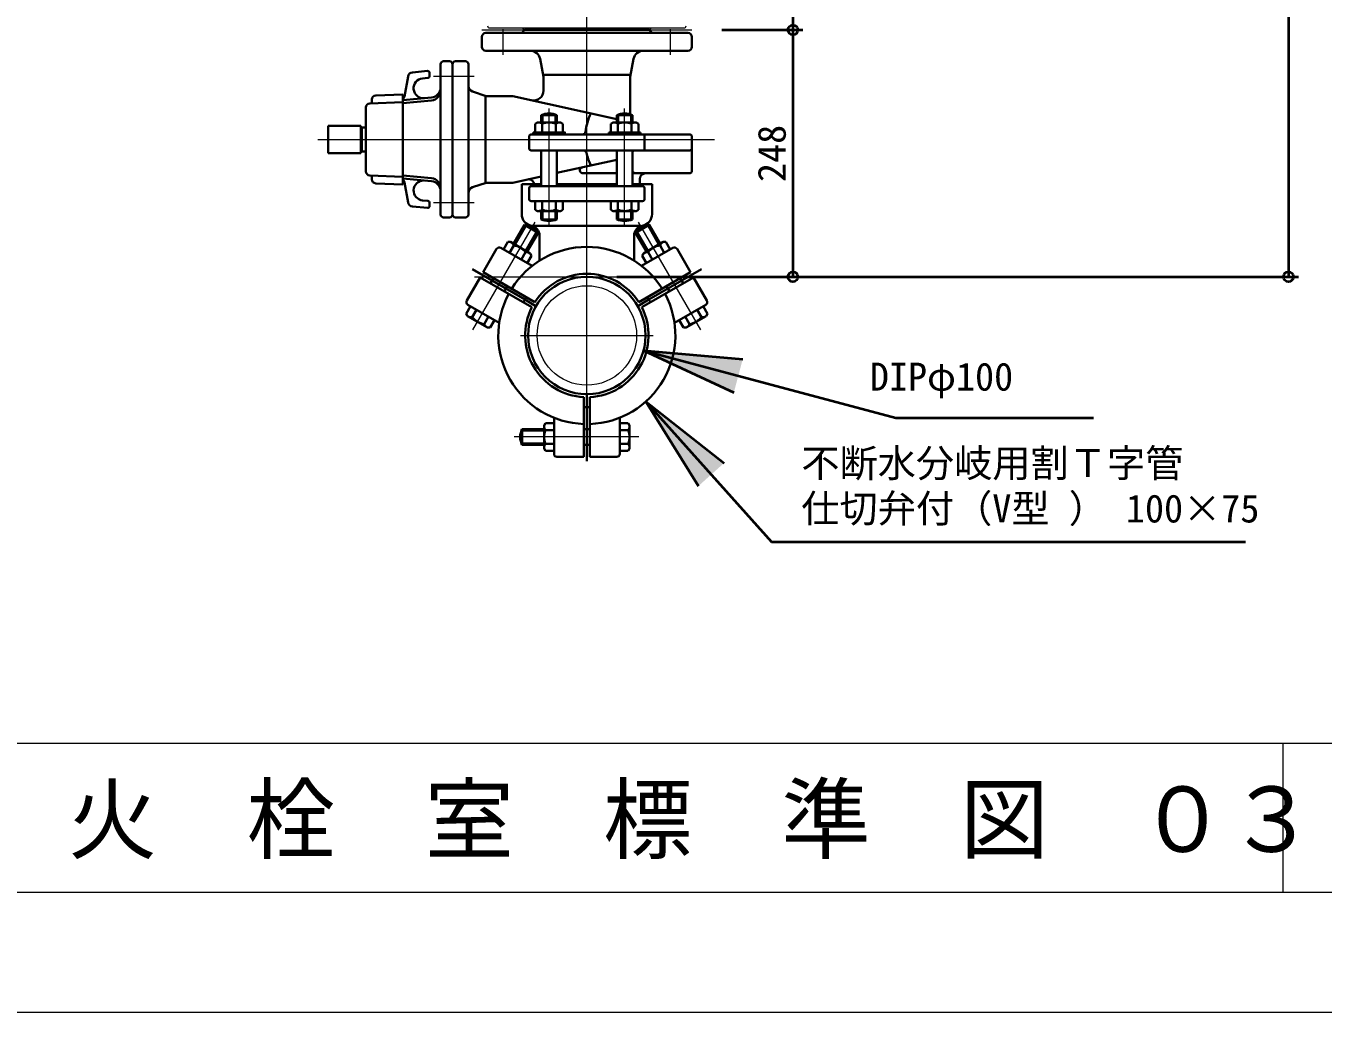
# Model space of a CAD drawing. Units: millimetres at full size, sheet at 1:20; details may follow other scales. Extents: x -5700 to 5714, y -3160 to 3160.
# Drawn here: x -2742 to -1438, y -920 to 71 of the extents above; entities that cross this region are included whole.
import ezdxf
from ezdxf.enums import TextEntityAlignment as Align

# ---------------------------------------------------------------- set-up
doc = ezdxf.new("R2010")
doc.units = ezdxf.units.MM
doc.header["$LTSCALE"] = 20
doc.header["$PDMODE"] = 32
doc.header["$PDSIZE"] = 10
doc.linetypes.add('CHAIN1', pattern=[8, 5, -1, 1, -1])
for name, color, linetype, lineweight in [('0-3_CENTER', 1, 'CHAIN1', 40), ('0-5_TEMP01', 3, 'Continuous', 18), ('0-6_T字管', 6, 'Continuous', 35), ('0-8_細線', 7, 'Continuous', 9), ('0-A_図面標題', 3, 'Continuous', 18), ('0-B_図面枠', 3, 'Continuous', 18), ('0-C_寸法', 1, 'Continuous', 40)]:
    doc.layers.add(name, color=color, linetype=linetype, lineweight=lineweight)
doc.styles.add('ＭＳ ゴシック', font='')
doc.styles.get('ＭＳ ゴシック').set_extended_font_data('MS Gothic')

msp = doc.modelspace()

# ---------------------------------------------------------------- linework, layer by layer
at = {"layer": '0-3_CENTER'}
msp.add_line((-2293.27, -173.37), (-2240.48, -203.84), dxfattribs=at)
at = {"layer": '0-5_TEMP01'}
for p, q in [((-2178.12, -298.84), (-2178.12, 122.19)), ((-2283.63, 67.16), (-2072.62, 67.16)), ((-2262.13, 42.3), (-2262.13, 67.83)), ((-2094.12, 42.3), (-2094.12, 67.83)), ((-2332.16, 20.66), (-2291.48, 20.66)), ((-2216.12, -129.19), (-2216.12, -11.75)), ((-2140.13, -129.84), (-2140.13, -11.75)), ((-2448.57, -42.84), (-2049.89, -42.84)), ((-2332.16, -106.34), (-2291.48, -106.34)), ((-2292.58, -234.09), (-2230.15, -125.95)), ((-2063.67, -234.09), (-2126.1, -125.95)), ((-2290.88, -180.84), (-2065.38, -180.84)), ((-2244.67, -239.84), (-2111.58, -239.84)), ((-2125.88, -341.84), (-2251.13, -341.84)), ((-1478.67, -649.63), (-1478.67, -799.63)), ((-4398.66, -919.63), (1541.34, -919.63))]:
    msp.add_line(p, q, dxfattribs=at)
at = {"layer": '0-6_T字管'}
for p, q in [((-2240.62, 67.16), (-2243.62, 64.16)), ((-2240.62, 67.16), (-2115.62, 67.16)), ((-2115.62, 67.16), (-2112.62, 64.16)), ((-2283.63, 50.16), (-2283.63, 60.16)), ((-2076.62, 64.16), (-2279.62, 64.16)), ((-2072.62, 50.16), (-2072.62, 60.16)), ((-2076.62, 46.16), (-2279.62, 46.16)), ((-2325.12, 32.66), (-2325.12, -118.34)), ((-2316.12, 35.66), (-2322.12, 35.66)), ((-2313.12, 32.66), (-2313.12, -118.34)), ((-2310.12, 35.66), (-2300.12, 35.66)), ((-2297.12, 32.66), (-2297.12, -118.34)), ((-2225.07, 38.05), (-2221.62, 20.16)), ((-2131.18, 38.05), (-2134.62, 20.16)), ((-2361.41, 0.43), (-2357.75, 20.44)), ((-2338.32, 25.96), (-2353.31, 24.52)), ((-2337.94, 18.96), (-2343.17, 18.46)), ((-2336.12, 20.96), (-2336.12, 23.97)), ((-2221.62, 22.16), (-2134.62, 22.16)), ((-2221.62, 6.28), (-2221.62, 20.16)), ((-2134.62, -17.54), (-2134.62, 20.16)), ((-2390.29, 1.31), (-2363.12, 2.42)), ((-2363.12, -88.1), (-2363.12, 2.42)), ((-2293.03, 5.29), (-2279.13, 0.66)), ((-2280.12, -86.34), (-2280.12, 0.66)), ((-2279.13, 0.66), (-2252.47, 0.66)), ((-2148.13, -22.48), (-2252.47, 0.66)), ((-2400.12, -75), (-2400.12, -10.69)), ((-2396.29, -6.69), (-2363.12, -5.34)), ((-2394.12, -2.68), (-2394.12, -6.6)), ((-2334.17, -0.77), (-2363.12, -3.55)), ((-2334.17, -3.78), (-2363.12, -6.56)), ((-2334.17, -0.77), (-2341.26, -1.45)), ((-2229.98, -27.21), (-2227.63, -25.84)), ((-2227.63, -25.84), (-2204.62, -25.84)), ((-2224.13, -18.34), (-2208.12, -18.34)), ((-2224.13, -25.84), (-2224.13, -18.34)), ((-2222.62, -25.84), (-2222.62, -18.34)), ((-2209.62, -25.84), (-2209.62, -18.34)), ((-2208.12, -25.84), (-2208.12, -18.34)), ((-2204.62, -25.84), (-2202.27, -27.21)), ((-2153.99, -27.21), (-2151.62, -25.84)), ((-2151.62, -25.84), (-2128.62, -25.84)), ((-2148.13, -18.34), (-2132.12, -18.34)), ((-2148.13, -25.84), (-2148.13, -18.34)), ((-2146.62, -25.84), (-2146.62, -18.34)), ((-2133.63, -25.84), (-2133.63, -18.34)), ((-2132.12, -25.84), (-2132.12, -18.34)), ((-2128.62, -25.84), (-2126.27, -27.21)), ((-2438.12, -29.09), (-2438.12, -56.59)), ((-2438.12, -29.09), (-2405.12, -29.09)), ((-2405.12, -56.59), (-2405.12, -29.09)), ((-2404.32, -30.84), (-2405.12, -31.31)), ((-2404.32, -30.84), (-2404.32, -54.84)), ((-2234.12, -37.84), (-2074.63, -37.84)), ((-2232.12, -37.84), (-2232.12, -35.84)), ((-2229.98, -35.84), (-2229.98, -27.21)), ((-2223.05, -27.21), (-2223.05, -35.84)), ((-2209.2, -35.84), (-2209.2, -27.21)), ((-2202.27, -27.21), (-2202.27, -35.84)), ((-2156.12, -35.84), (-2124.13, -35.84)), ((-2156.12, -37.84), (-2156.12, -35.84)), ((-2153.99, -35.84), (-2153.99, -27.21)), ((-2147.06, -27.21), (-2147.06, -35.84)), ((-2133.2, -35.84), (-2133.2, -27.21)), ((-2126.27, -27.21), (-2126.27, -35.84)), ((-2124.13, -37.84), (-2124.13, -35.84)), ((-2120.12, -53.84), (-2120.12, -37.84)), ((-2313.12, -42.84), (-2313.12, -118.34)), ((-2236.12, -51.84), (-2236.12, -39.84)), ((-2072.62, -74.84), (-2072.62, -39.84)), ((-2438.12, -56.59), (-2405.12, -56.59)), ((-2234.12, -53.84), (-2140.13, -53.84)), ((-2224.13, -89.84), (-2224.13, -53.84)), ((-2208.12, -89.84), (-2208.12, -53.84)), ((-2148.13, -63.21), (-2208.12, -76.51)), ((-2148.13, -89.84), (-2148.13, -53.84)), ((-2140.13, -53.84), (-2074.63, -53.84)), ((-2132.12, -89.84), (-2132.12, -53.84)), ((-2182.22, -76.84), (-2148.13, -76.84)), ((-2132.12, -76.84), (-2074.63, -76.84)), ((-2396.29, -79), (-2363.12, -80.34)), ((-2394.12, -83), (-2394.12, -79.09)), ((-2390.29, -87), (-2363.12, -88.1)), ((-2334.17, -81.91), (-2363.12, -79.12)), ((-2334.17, -84.92), (-2363.12, -82.13)), ((-2361.41, -86.11), (-2357.75, -106.12)), ((-2293.03, -90.97), (-2279.13, -86.34)), ((-2280.12, -86.34), (-2252.47, -86.34)), ((-2224.13, -80.06), (-2252.47, -86.34)), ((-2243.62, -117.84), (-2243.62, -87.84)), ((-2224.13, -87.84), (-2243.62, -87.84)), ((-2122.12, -89.84), (-2234.12, -89.84)), ((-2148.13, -87.84), (-2208.12, -87.84)), ((-2112.62, -87.84), (-2132.12, -87.84)), ((-2124.88, -87.84), (-2124.88, -82.84)), ((-2112.62, -117.84), (-2112.62, -87.84)), ((-2337.94, -104.65), (-2343.17, -104.15)), ((-2325.12, -116.34), (-2325.12, -96.34)), ((-2297.13, -96.34), (-2297.13, -116.34)), ((-2236.12, -102.84), (-2236.12, -91.84)), ((-2120.12, -102.84), (-2120.12, -91.84)), ((-2338.32, -111.65), (-2353.31, -110.2)), ((-2336.12, -106.64), (-2336.12, -109.65)), ((-2122.12, -104.84), (-2234.12, -104.84)), ((-2229.98, -104.84), (-2229.98, -113.48)), ((-2229.98, -113.48), (-2227.63, -114.84)), ((-2227.63, -114.84), (-2204.62, -114.84)), ((-2224.13, -114.84), (-2224.13, -123.34)), ((-2223.05, -113.48), (-2223.05, -104.84)), ((-2222.62, -114.84), (-2222.62, -123.34)), ((-2209.62, -114.84), (-2209.62, -123.34)), ((-2209.2, -104.84), (-2209.2, -113.48)), ((-2208.12, -114.84), (-2208.12, -123.34)), ((-2204.62, -114.84), (-2202.27, -113.48)), ((-2202.27, -113.48), (-2202.27, -104.84)), ((-2153.99, -104.84), (-2153.99, -113.48)), ((-2153.99, -113.48), (-2151.62, -114.84)), ((-2151.62, -114.84), (-2128.62, -114.84)), ((-2148.13, -114.84), (-2148.13, -123.34)), ((-2147.06, -113.48), (-2147.06, -104.84)), ((-2146.62, -114.84), (-2146.62, -123.34)), ((-2133.63, -114.84), (-2133.63, -123.34)), ((-2133.2, -104.84), (-2133.2, -113.48)), ((-2132.12, -114.84), (-2132.12, -123.34)), ((-2128.62, -114.84), (-2126.27, -113.48)), ((-2126.27, -113.48), (-2126.27, -104.84)), ((-2316.12, -121.34), (-2322.12, -121.34)), ((-2310.12, -121.34), (-2300.12, -121.34)), ((-2240.89, -128.55), (-2251.89, -147.61)), ((-2239.59, -129.3), (-2250.59, -148.36)), ((-2227.04, -136.55), (-2240.89, -128.55)), ((-2124.63, -129.84), (-2232.95, -129.84)), ((-2224.13, -123.34), (-2208.12, -123.34)), ((-2148.13, -123.34), (-2132.12, -123.34)), ((-2116.67, -129.3), (-2105.67, -148.36)), ((-2228.33, -135.8), (-2239.33, -154.86)), ((-2227.04, -136.55), (-2238.03, -155.6)), ((-2225.62, -164.58), (-2225.62, -139.48)), ((-2130.63, -164.58), (-2130.63, -139.48)), ((-2129.22, -136.55), (-2118.22, -155.6)), ((-2127.92, -135.8), (-2116.92, -154.86)), ((-2282.28, -176.25), (-2268.78, -152.86)), ((-2264.68, -151.76), (-2233.21, -169.93)), ((-2257.64, -145.85), (-2261.96, -153.34)), ((-2254.92, -145.85), (-2257.64, -145.85)), ((-2255.96, -156.8), (-2251.64, -149.31)), ((-2235, -157.35), (-2254.92, -145.85)), ((-2239.64, -156.25), (-2243.96, -163.73)), ((-2091.57, -151.76), (-2123.05, -169.93)), ((-2121.25, -157.35), (-2101.34, -145.85)), ((-2116.61, -156.25), (-2112.29, -163.73)), ((-2100.29, -156.8), (-2104.61, -149.31)), ((-2101.34, -145.85), (-2098.61, -145.85)), ((-2098.61, -145.85), (-2094.29, -153.34)), ((-2073.97, -176.25), (-2087.47, -152.86)), ((-2237.96, -167.19), (-2233.64, -159.71)), ((-2233.64, -159.71), (-2235, -157.35)), ((-2122.61, -159.71), (-2121.25, -157.35)), ((-2118.29, -167.19), (-2122.61, -159.71)), ((-2285.28, -181.44), (-2298.78, -204.82)), ((-2285.28, -181.44), (-2233.26, -211.48)), ((-2282.28, -176.25), (-2230.26, -206.28)), ((-2274.89, -187.44), (-2271.89, -182.25)), ((-2073.97, -176.25), (-2126, -206.28)), ((-2070.97, -181.44), (-2123, -211.48)), ((-2062.99, -173.37), (-2115.77, -203.84)), ((-2081.36, -187.44), (-2084.36, -182.25)), ((-2070.97, -181.44), (-2057.47, -204.82)), ((-2261.03, -195.44), (-2258.03, -190.25)), ((-2095.22, -195.44), (-2098.22, -190.25)), ((-2240.48, -203.84), (-2229.22, -210.34)), ((-2115.77, -203.84), (-2127.03, -210.34)), ((-2294.96, -210.5), (-2299.28, -217.97)), ((-2299.28, -217.97), (-2297.92, -220.33)), ((-2297.92, -220.33), (-2278, -231.83)), ((-2297.68, -208.92), (-2266.21, -227.09)), ((-2293.28, -221.44), (-2288.96, -213.95)), ((-2276.96, -220.88), (-2281.28, -228.37)), ((-2058.57, -208.92), (-2090.05, -227.09)), ((-2079.29, -220.88), (-2074.97, -228.37)), ((-2062.97, -221.44), (-2067.29, -213.95)), ((-2061.29, -210.5), (-2056.97, -217.97)), ((-2056.97, -217.97), (-2058.34, -220.33)), ((-2278, -231.83), (-2275.28, -231.83)), ((-2275.28, -231.83), (-2270.96, -224.35)), ((-2080.97, -231.83), (-2085.29, -224.35)), ((-2178.12, -311.84), (-2178.12, -298.84)), ((-2181.12, -361.84), (-2181.12, -301.77)), ((-2178.12, -366.11), (-2178.12, -311.84)), ((-2175.12, -361.84), (-2175.12, -301.77)), ((-2211.12, -358.84), (-2211.12, -322.5)), ((-2145.12, -358.84), (-2145.12, -322.5)), ((-2243.13, -333.84), (-2221.13, -333.84)), ((-2243.13, -349.84), (-2243.13, -333.84)), ((-2243.13, -335.34), (-2221.13, -335.34)), ((-2221.13, -330.34), (-2219.76, -327.99)), ((-2221.13, -353.34), (-2221.13, -330.34)), ((-2219.76, -327.99), (-2211.12, -327.99)), ((-2211.12, -334.92), (-2219.76, -334.92)), ((-2175.12, -333.84), (-2181.12, -333.84)), ((-2136.49, -327.99), (-2145.12, -327.99)), ((-2145.12, -334.92), (-2136.49, -334.92)), ((-2135.12, -330.34), (-2136.49, -327.99)), ((-2135.12, -353.34), (-2135.12, -330.34)), ((-2243.13, -348.34), (-2221.13, -348.34)), ((-2243.13, -349.84), (-2221.13, -349.84)), ((-2219.76, -348.77), (-2211.12, -348.77)), ((-2175.12, -349.84), (-2181.12, -349.84)), ((-2136.49, -348.77), (-2145.12, -348.77)), ((-2219.76, -355.7), (-2221.13, -353.34)), ((-2211.12, -355.7), (-2219.76, -355.7)), ((-2181.12, -361.84), (-2208.12, -361.84)), ((-2175.12, -361.84), (-2148.13, -361.84)), ((-2145.12, -355.7), (-2136.49, -355.7)), ((-2136.49, -355.7), (-2135.12, -353.34))]:
    msp.add_line(p, q, dxfattribs=at)
for points in [[(-2400.12, -30.84), (-2404.32, -30.84), (-2405.12, -31.31)], [(-2200.12, -37.84), (-2200.12, -35.84), (-2232.12, -35.84)], [(-2400.12, -54.84), (-2404.32, -54.84), (-2405.12, -54.38)], [(-2129.22, -136.55), (-2115.36, -128.55), (-2104.36, -147.61)], [(-2058.34, -220.33), (-2078.25, -231.83), (-2080.97, -231.83)]]:
    msp.add_lwpolyline(points, dxfattribs=at)
msp.add_circle((-2178.12, -239.84), 59, dxfattribs=at)
for centre, radius, start, end in [((-2279.62, 60.16), 4, 90, 180), ((-2076.62, 60.16), 4, 0, 90), ((-2279.62, 50.16), 4, 180, 270), ((-2234.88, 36.16), 10, 10.886, 90), ((-2121.37, 36.16), 10, 90, 169.114), ((-2076.62, 50.16), 4, 270, 0), ((-2322.12, 32.66), 3, 90, 180), ((-2316.12, 32.66), 3, 0, 90), ((-2310.12, 32.66), 3, 90, 180), ((-2300.12, 32.66), 3, 0, 90), ((-2352.83, 19.54), 5, 95.5, 169.621), ((-2342.22, 8.51), 10, 95.5, 275.5), ((-2338.12, 23.97), 2, 0, 95.5), ((-2338.12, 20.96), 2, 275.5, 0), ((-2390.13, -2.68), 4, 92.321, 180), ((-2366.34, 1.33), 5, 309.889, 349.621), ((-2335.12, 9.19), 10, 275.5, 0), ((-2335.12, 6.18), 10, 275.5, 0), ((-2291.12, 10.98), 6, 180, 251.565), ((-2231.62, 6.28), 10, 257.5, 0), ((-2396.13, -10.69), 4, 92.321, 180), ((-2226.52, -30.94), 5.09, 47.117, 90), ((-2216.12, -38.93), 22.09, 68.761, 111.239), ((-2216.12, -44.16), 18.32, 67.781, 112.219), ((-2205.74, -30.94), 5.09, 90, 132.883), ((-2120.12, -42.84), 60, 154.179, 172.705), ((-2150.52, -30.94), 5.09, 47.117, 90), ((-2140.13, -38.93), 22.09, 68.761, 111.239), ((-2140.13, -44.16), 18.32, 67.781, 112.219), ((-2129.74, -30.94), 5.09, 90, 132.883), ((-2234.12, -39.84), 2, 90, 180), ((-2182.61, -34.84), 3, 270, 352.705), ((-2074.63, -39.84), 2, 0, 90), ((-2234.12, -51.84), 2, 180, 270), ((-2074.63, -51.84), 2, 270, 0), ((-2181.55, -56.84), 3, 12.84, 90), ((-2120.12, -42.84), 60, 192.84, 205.821), ((-2128.62, -59.84), 6, 90, 125.685), ((-2396.13, -75), 4, 180, 267.679), ((-2182.22, -73.84), 3, 102.5, 270), ((-2128.62, -70.84), 6, 234.315, 270), ((-2118.88, -82.84), 6, 90, 180), ((-2074.63, -74.84), 2, 270, 0), ((-2390.13, -83), 4, 180, 267.679), ((-2366.34, -87.01), 5, 10.379, 50.111), ((-2342.22, -94.19), 10, 90, 264.5), ((-2335.12, -91.86), 10, 0, 84.5), ((-2335.12, -94.88), 10, 0, 84.5), ((-2291.12, -96.66), 6, 108.435, 180), ((-2236.38, -87.9), 5, 0.615, 102.5), ((-2234.12, -91.84), 2, 90, 180), ((-2122.12, -91.84), 2, 0, 90), ((-2234.12, -102.84), 2, 180, 270), ((-2122.12, -102.84), 2, 270, 0), ((-2352.83, -105.22), 5, 190.379, 264.5), ((-2338.12, -109.65), 2, 264.5, 0), ((-2338.12, -106.64), 2, 0, 84.5), ((-2226.52, -109.75), 5.09, 270, 312.883), ((-2216.12, -96.52), 18.32, 247.781, 292.219), ((-2205.74, -109.75), 5.09, 227.117, 270), ((-2150.52, -109.75), 5.09, 270, 312.883), ((-2140.13, -96.52), 18.32, 247.781, 292.219), ((-2129.74, -109.75), 5.09, 227.117, 270), ((-2322.12, -118.34), 3, 180, 270), ((-2316.12, -118.34), 3, 270, 0), ((-2310.12, -118.34), 3, 180, 270), ((-2300.12, -118.34), 3, 270, 0), ((-2231.62, -117.84), 12, 180, 259.524), ((-2241.46, -145.54), 17, 31.928, 88.072), ((-2235.63, -139.48), 10, 0, 79.524), ((-2216.12, -102.76), 22.09, 248.761, 291.239), ((-2140.13, -102.76), 22.09, 248.761, 291.239), ((-2120.62, -139.48), 10, 100.476, 180), ((-2114.79, -145.54), 17, 91.928, 148.072), ((-2124.63, -117.84), 12, 280.476, 0), ((-2266.18, -154.36), 3, 60, 150), ((-2256.51, -150.82), 5.09, 17.117, 60), ((-2178.12, -239.84), 89, 31.932, 148.068), ((-2254.12, -167.47), 18.32, 37.781, 82.219), ((-2238.51, -161.21), 5.09, 60, 102.883), ((-2117.74, -161.21), 5.09, 77.117, 120), ((-2102.13, -167.47), 18.32, 97.781, 142.219), ((-2099.74, -150.82), 5.09, 120, 162.883), ((-2090.07, -154.36), 3, 30, 120), ((-2178.12, -239.84), 62, 32.773, 147.227), ((-2296.18, -206.32), 3, 150, 240), ((-2178.12, -239.84), 89, 151.932, 268.068), ((-2178.12, -239.84), 72, 147.612, 152.388), ((-2178.12, -239.84), 89, 271.932, 28.068), ((-2178.12, -239.84), 72, 27.612, 32.388), ((-2060.07, -206.32), 3, 300, 30), ((-2294.42, -216.48), 5.09, 240, 282.883), ((-2278.8, -210.22), 18.32, 217.781, 262.219), ((-2178.12, -239.84), 62, 152.773, 267.227), ((-2178.12, -239.84), 62, 272.773, 27.227), ((-2077.45, -210.22), 18.32, 277.781, 322.219), ((-2061.84, -216.48), 5.09, 257.117, 300), ((-2276.41, -226.87), 5.09, 197.117, 240), ((-2079.84, -226.87), 5.09, 300, 342.883), ((-2178.12, -239.84), 72, 267.612, 272.388), ((-2228.12, -341.84), 17, 151.928, 208.072), ((-2202.81, -341.84), 18.32, 157.781, 202.219), ((-2216.03, -331.45), 5.09, 180, 222.883), ((-2140.22, -331.45), 5.09, 317.117, 0), ((-2153.45, -341.84), 18.32, 337.781, 22.219), ((-2216.03, -352.24), 5.09, 137.117, 180), ((-2140.22, -352.24), 5.09, 0, 42.883), ((-2208.12, -358.84), 3, 180, 270), ((-2148.13, -358.84), 3, 270, 0)]:
    msp.add_arc(centre, radius, start, end, dxfattribs=at)
at = {"layer": '0-8_細線'}
for p, q in [((-2275.9, 69.16), (-2080.35, 69.16)), ((-2241.12, 67.16), (-2243.13, 69.16)), ((-2115.13, 67.16), (-2113.12, 69.16))]:
    msp.add_line(p, q, dxfattribs=at)
for radius in [59, 50]:
    msp.add_circle((-2178.12, -239.84), radius, dxfattribs=at)
for centre, start, end in [((-2275.9, 71.16), 180.002, 270), ((-2080.35, 71.16), 270, 359.998)]:
    msp.add_arc(centre, 2, start, end, dxfattribs=at)
at = {"layer": '0-A_図面標題'}
msp.add_line((-4278.67, -649.63), (1421.34, -649.63), dxfattribs=at)
at = {"layer": '0-B_図面枠'}
msp.add_lwpolyline([(-4278.67, 3040.37), (1421.34, 3040.37), (1421.34, -799.63), (-4278.67, -799.63)], close=True, dxfattribs=at)
at = {"layer": '0-C_寸法'}
for p, q in [((-1473.15, 919.16), (-1473.15, -180.84)), ((-1971.05, 217.16), (-1971.05, 67.16)), ((-2042.62, 67.16), (-1961.05, 67.16)), ((-2042.62, 67.16), (-1961.05, 67.16)), ((-1971.05, 67.16), (-1971.05, -180.84)), ((-2148.13, -180.84), (-1463.15, -180.84)), ((-2148.13, -180.84), (-1961.05, -180.84)), ((-2121.11, -255.01), (-2021.47, -263.55)), ((-2121.11, -255.01), (-2030.41, -297.11)), ((-2118.86, -306.24), (-1992.66, -447.1)), ((-2118.86, -306.24), (-2040.22, -368)), ((-2118.86, -306.24), (-2066.08, -391.18)), ((-1992.66, -447.1), (-1516.3, -447.1))]:
    msp.add_line(p, q, dxfattribs=at)
msp.add_lwpolyline([(-2121.11, -255.01), (-1867.64, -322.44), (-1669.13, -322.44)], dxfattribs=at)
for p in [(-1971.05, 67.16), (-1971.05, -180.84), (-1473.15, -180.84)]:
    msp.add_point(p, dxfattribs=at)
for points in [[(-2021.47, -263.55), (-2030.41, -297.11), (-2121.11, -255.01)], [(-2040.22, -368), (-2066.08, -391.18), (-2118.86, -306.24)]]:
    msp.add_solid(points, dxfattribs=at)

# ---------------------------------------------------------------- texts
at = {"layer": '0-A_図面標題', "style": 'ＭＳ ゴシック'}
msp.add_text('消\u3000火\u3000栓\u3000室\u3000標\u3000準\u3000図\u3000０３\u3000（配水管径φ１００）', height=65.69, dxfattribs=at).set_placement((-2878.67, -778.39), align=Align.BOTTOM_LEFT)
at = {"layer": '0-C_寸法', "style": 'ＭＳ ゴシック'}
msp.add_text('248', height=28.15, rotation=90, dxfattribs=at).set_placement((-1969.83, -85.64), align=Align.BOTTOM_LEFT)
for s, p in [('DIPφ100', (-1893.75, -303.7)), ('不断水分岐用割Ｔ字管', (-1962.66, -390.64)), ('仕切弁付（V型 ） 100×75', (-1962.66, -436.19))]:
    msp.add_text(s, height=28.15, dxfattribs=at).set_placement(p, align=Align.BOTTOM_LEFT)

doc.saveas('drawing.dxf')
